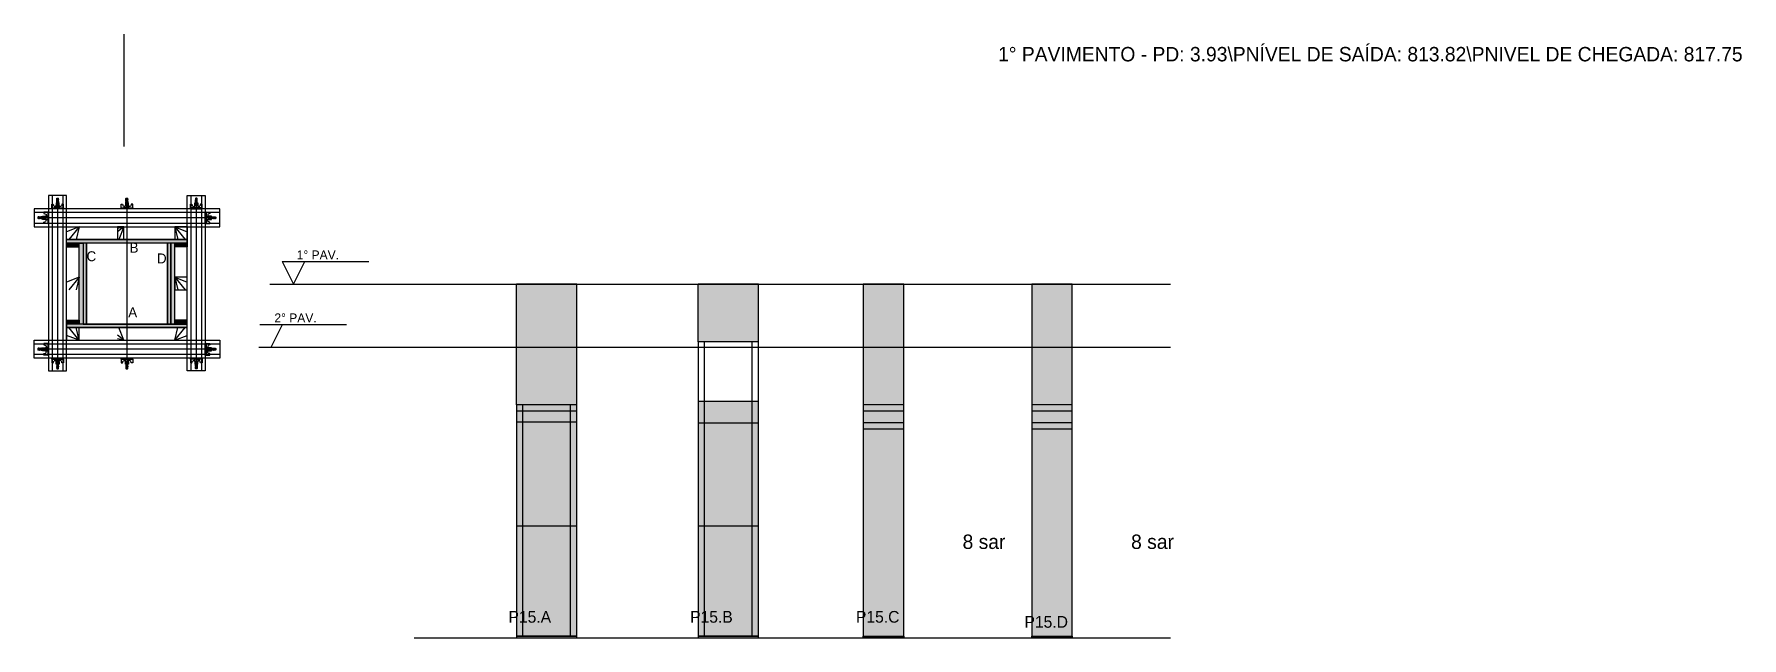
# Model space of a CAD drawing. Header units: metres. Extents: x 6321 to 8217, y 10957 to 11628.
import ezdxf

# ---------------------------------------------------------------- set-up
doc = ezdxf.new("R2010")
doc.units = ezdxf.units.M
for name, color, linetype in [('CHAPA', 7, 'Continuous'), ('COTA', 7, 'Continuous'), ('Hachura', 7, 'Continuous'), ('Madeira', 7, 'Continuous'), ('NIVEL 1° PAV.', 7, 'Continuous'), ('NIVEL 2° PAV.', 7, 'Continuous'), ('NOMENCLATURA', 7, 'Continuous'), ('Nível', 7, 'Continuous'), ('Painéis', 7, 'Continuous'), ('Perfil Metálico', 7, 'Continuous'), ('SARR_2.2x7', 7, 'Continuous'), ('SARRAFO', 7, 'Continuous'), ('Texto Seção', 7, 'Continuous'), ('TEXTO_GERAL', 7, 'Continuous')]:
    doc.layers.add(name, color=color, linetype=linetype)

msp = doc.modelspace()

# ---------------------------------------------------------------- hatches: boundary and pattern name
at = {"layer": 'COTA'}
h = msp.add_hatch(color=7, dxfattribs=at)
h.dxf.hatch_style = 1
h.paths.add_polyline_path([(6856.2, 11350.2), (6856.2, 11216.2), (6856.2, 11216.2), (6923.2, 11216.2), (6923.2, 11216.2), (6923.2, 11350.2), (6923.2, 11350.2), (6856.2, 11350.2)])
h = msp.add_hatch(color=7, dxfattribs=at)
h.dxf.hatch_style = 1
h.paths.add_polyline_path([(7125, 11286.2), (7125, 11350.2), (7125, 11350.2), (7058, 11350.2), (7058, 11350.2), (7058, 11286.2), (7058, 11286.2), (7125, 11286.2)])
h = msp.add_hatch(color=7, dxfattribs=at)
h.dxf.hatch_style = 1
h.paths.add_polyline_path([(7241.2, 11216.2), (7286.2, 11216.2), (7286.2, 11216.2), (7286.2, 11350.2), (7286.2, 11350.2), (7241.2, 11350.2), (7241.2, 11350.2), (7241.2, 11216.2)])
h = msp.add_hatch(color=7, dxfattribs=at)
h.dxf.hatch_style = 1
h.paths.add_polyline_path([(7428.3, 11216.2), (7473.3, 11216.2), (7473.3, 11216.2), (7473.3, 11350.2), (7473.3, 11350.2), (7428.3, 11350.2), (7428.3, 11350.2), (7428.3, 11216.2), (7428.3, 11216.2)])
at = {"layer": 'Hachura'}
h = msp.add_hatch(color=7, dxfattribs=at)
h.dxf.hatch_style = 1
h.paths.add_polyline_path([(6356.7, 11395.9), (6356.7, 11399.9), (6356.7, 11399.9), (6490.7, 11399.9), (6490.7, 11399.9), (6490.7, 11395.9), (6490.7, 11395.9), (6356.7, 11395.9)])
h = msp.add_hatch(color=7, dxfattribs=at)
h.dxf.hatch_style = 1
h.paths.add_polyline_path([(6356.7, 11395.9), (6356.7, 11399.9), (6356.7, 11399.9), (6490.7, 11399.9), (6490.7, 11399.9), (6490.7, 11395.9), (6490.7, 11395.9), (6356.7, 11395.9)])
h = msp.add_hatch(color=7, dxfattribs=at)
h.dxf.hatch_style = 1
h.paths.add_polyline_path([(6370.7, 11395.9), (6370.7, 11391.5), (6370.7, 11391.5), (6356.7, 11391.5), (6356.7, 11391.5), (6356.7, 11395.9), (6356.7, 11395.9), (6370.7, 11395.9)])
h = msp.add_hatch(color=7, dxfattribs=at)
h.dxf.hatch_style = 1
h.paths.add_polyline_path([(6370.7, 11305.9), (6375.1, 11305.9), (6375.1, 11305.9), (6375.1, 11395.9), (6375.1, 11395.9), (6370.7, 11395.9), (6370.7, 11395.9), (6370.7, 11305.9)])
h = msp.add_hatch(color=7, dxfattribs=at)
h.dxf.hatch_style = 1
h.paths.add_polyline_path([(6378.7, 11395.9), (6375.1, 11395.9), (6375.1, 11395.9), (6375.1, 11305.9), (6375.1, 11305.9), (6378.7, 11305.9), (6378.7, 11305.9), (6378.7, 11395.9)])
h = msp.add_hatch(color=7, dxfattribs=at)
h.dxf.hatch_style = 1
h.paths.add_polyline_path([(6378.7, 11395.9), (6375.1, 11395.9), (6375.1, 11395.9), (6375.1, 11305.9), (6375.1, 11305.9), (6378.7, 11305.9), (6378.7, 11305.9), (6378.7, 11395.9)])
h = msp.add_hatch(color=7, dxfattribs=at)
h.dxf.hatch_style = 1
h.paths.add_polyline_path([(6472.3, 11395.9), (6468.7, 11395.9), (6468.7, 11395.9), (6468.7, 11305.9), (6468.7, 11305.9), (6472.3, 11305.9), (6472.3, 11305.9), (6472.3, 11395.9)])
h = msp.add_hatch(color=7, dxfattribs=at)
h.dxf.hatch_style = 1
h.paths.add_polyline_path([(6472.3, 11395.9), (6468.7, 11395.9), (6468.7, 11395.9), (6468.7, 11305.9), (6468.7, 11305.9), (6472.3, 11305.9), (6472.3, 11305.9), (6472.3, 11395.9)])
h = msp.add_hatch(color=7, dxfattribs=at)
h.dxf.hatch_style = 1
h.paths.add_polyline_path([(6476.7, 11305.9), (6472.3, 11305.9), (6472.3, 11305.9), (6472.3, 11395.9), (6472.3, 11395.9), (6476.7, 11395.9), (6476.7, 11395.9), (6476.7, 11305.9)])
h = msp.add_hatch(color=7, dxfattribs=at)
h.dxf.hatch_style = 1
h.paths.add_polyline_path([(6476.7, 11395.9), (6476.7, 11391.5), (6476.7, 11391.5), (6490.7, 11391.5), (6490.7, 11391.5), (6490.7, 11395.9), (6490.7, 11395.9), (6476.7, 11395.9)])
h = msp.add_hatch(color=7, dxfattribs=at)
h.dxf.hatch_style = 1
h.paths.add_polyline_path([(6370.7, 11305.9), (6370.7, 11310.3), (6370.7, 11310.3), (6356.7, 11310.3), (6356.7, 11310.3), (6356.7, 11305.9), (6356.7, 11305.9), (6370.7, 11305.9)])
h = msp.add_hatch(color=7, dxfattribs=at)
h.dxf.hatch_style = 1
h.paths.add_polyline_path([(6356.7, 11305.9), (6356.7, 11301.9), (6356.7, 11301.9), (6490.7, 11301.9), (6490.7, 11301.9), (6490.7, 11305.9), (6490.7, 11305.9), (6356.7, 11305.9)])
h = msp.add_hatch(color=7, dxfattribs=at)
h.dxf.hatch_style = 1
h.paths.add_polyline_path([(6356.7, 11305.9), (6356.7, 11301.9), (6356.7, 11301.9), (6490.7, 11301.9), (6490.7, 11301.9), (6490.7, 11305.9), (6490.7, 11305.9), (6356.7, 11305.9)])
h = msp.add_hatch(color=7, dxfattribs=at)
h.dxf.hatch_style = 1
h.paths.add_polyline_path([(6476.7, 11305.9), (6476.7, 11310.3), (6476.7, 11310.3), (6490.7, 11310.3), (6490.7, 11310.3), (6490.7, 11305.9), (6490.7, 11305.9), (6476.7, 11305.9)])
h = msp.add_hatch(color=7, dxfattribs=at)
h.dxf.hatch_style = 1
h.paths.add_polyline_path([(6923.2, 11216.2), (6856.2, 11216.2), (6856.2, 11216.2), (6856.2, 11197.2), (6856.2, 11197.2), (6923.2, 11197.2), (6923.2, 11197.2), (6923.2, 11216.2)])
h = msp.add_hatch(color=7, dxfattribs=at)
h.dxf.hatch_style = 1
h.paths.add_polyline_path([(7125, 10957.2), (7125, 11219.2), (7125, 11219.2), (7058, 11219.2), (7058, 11219.2), (7058, 10957.2), (7058, 10957.2), (7125, 10957.2)])
h = msp.add_hatch(color=7, dxfattribs=at)
h.dxf.hatch_style = 1
h.paths.add_polyline_path([(7286.2, 10957.2), (7286.2, 11215.2), (7286.2, 11215.2), (7241.2, 11215.2), (7241.2, 11215.2), (7241.2, 10957.2), (7241.2, 10957.2), (7286.2, 10957.2)])
h = msp.add_hatch(color=7, dxfattribs=at)
h.dxf.hatch_style = 1
h.paths.add_polyline_path([(7473.3, 10957.2), (7473.3, 11215.2), (7473.3, 11215.2), (7428.3, 11215.2), (7428.3, 11215.2), (7428.3, 10957.2), (7428.3, 10957.2), (7473.3, 10957.2)])
h = msp.add_hatch(color=7, dxfattribs=at)
h.dxf.hatch_style = 1
h.paths.add_polyline_path([(6923.2, 10957.2), (6923.2, 11197.2), (6923.2, 11197.2), (6856.2, 11197.2), (6856.2, 11197.2), (6856.2, 10957.2), (6856.2, 10957.2), (6923.2, 10957.2)])

# ---------------------------------------------------------------- linework, layer by layer
at = {"layer": 'CHAPA', "color": 7, "lineweight": 25}
for points in [[(6356.7, 11395.9), (6356.7, 11399.9), (6490.7, 11399.9), (6490.7, 11395.9)], [(6356.7, 11395.9), (6356.7, 11399.9), (6490.7, 11399.9), (6490.7, 11395.9)], [(6378.7, 11395.9), (6375.1, 11395.9), (6375.1, 11305.9), (6378.7, 11305.9)], [(6378.7, 11395.9), (6375.1, 11395.9), (6375.1, 11305.9), (6378.7, 11305.9)], [(6472.3, 11395.9), (6468.7, 11395.9), (6468.7, 11305.9), (6472.3, 11305.9)], [(6472.3, 11395.9), (6468.7, 11395.9), (6468.7, 11305.9), (6472.3, 11305.9)], [(6356.7, 11305.9), (6356.7, 11301.9), (6490.7, 11301.9), (6490.7, 11305.9)], [(6356.7, 11305.9), (6356.7, 11301.9), (6490.7, 11301.9), (6490.7, 11305.9)]]:
    msp.add_lwpolyline(points, close=True, dxfattribs=at)
at = {"layer": 'COTA', "color": 7, "lineweight": 25}
for p, q in [((6923.2, 11350.2), (6856.2, 11350.2)), ((6856.2, 11216.2), (6856.2, 11350.2)), ((6923.2, 11216.2), (6923.2, 11350.2)), ((7125, 11350.2), (7058, 11350.2)), ((7058, 11286.2), (7058, 11350.2)), ((7125, 11286.2), (7125, 11350.2))]:
    msp.add_line(p, q, dxfattribs=at)
for points in [[(7286.2, 11216.2), (7286.2, 11350.2), (7241.2, 11350.2), (7241.2, 11216.2)], [(7473.3, 11216.2), (7473.3, 11350.2), (7428.3, 11350.2), (7428.3, 11216.2)]]:
    msp.add_lwpolyline(points, dxfattribs=at)
at = {"layer": 'Defpoints', "color": 7, "lineweight": 25}
msp.add_line((6420.7, 11503), (6420.7, 11628), dxfattribs=at)
at = {"layer": 'Hachura', "color": 7, "lineweight": 25}
for p, q in [((6340.3, 11439.1), (6341.9, 11439.1)), ((6340.3, 11433.9), (6340.3, 11439)), ((6340.3, 11434.8), (6353.2, 11434.8)), ((6340.3, 11434.8), (6345.4, 11434.8)), ((6353.2, 11433.9), (6340.3, 11433.9)), ((6340.4, 11434.8), (6340.4, 11433.9)), ((6340.6, 11434.8), (6340.6, 11433.9)), ((6340.9, 11434.8), (6340.9, 11433.9)), ((6341.4, 11434.8), (6341.4, 11433.9)), ((6341.9, 11439.1), (6342.5, 11436.8)), ((6342.3, 11434.8), (6342.3, 11433.9)), ((6342.8, 11436.6), (6344.8, 11436.6)), ((6343.7, 11434.8), (6343.7, 11433.9)), ((6352.2, 11433.9), (6344.4, 11433.9)), ((6344.8, 11437.4), (6348.6, 11437.4)), ((6344.8, 11434.8), (6344.8, 11437.4)), ((6346.7, 11434.8), (6344.8, 11434.8)), ((6348.4, 11440.6), (6345, 11440.6)), ((6345, 11440.6), (6345, 11437.4)), ((6348.4, 11440.5), (6345, 11440.5)), ((6345.4, 11434.8), (6346.1, 11434.8)), ((6345.6, 11445), (6347.8, 11443.9)), ((6347.7, 11443.6), (6345.6, 11444.7)), ((6345.6, 11443.8), (6347.8, 11442.7)), ((6347.7, 11442.5), (6345.6, 11443.6)), ((6345.6, 11442.6), (6347.8, 11441.6)), ((6347.7, 11441.3), (6345.6, 11442.4)), ((6346.8, 11440.6), (6345.6, 11441.2)), ((6345.7, 11445.4), (6346, 11445.7)), ((6345.7, 11445.1), (6345.7, 11445.4)), ((6345.7, 11445.4), (6345.7, 11445.4)), ((6347.6, 11445.4), (6345.7, 11445.4)), ((6345.7, 11445.1), (6347.6, 11444.1)), ((6345.7, 11445.1), (6347.6, 11444.1)), ((6345.7, 11443.9), (6345.7, 11444.5)), ((6347.6, 11443.6), (6345.7, 11444.5)), ((6345.7, 11443.9), (6347.6, 11442.9)), ((6345.7, 11442.7), (6345.7, 11443.4)), ((6347.6, 11442.4), (6345.7, 11443.4)), ((6345.7, 11443.2), (6345.7, 11443.4)), ((6345.7, 11442.7), (6347.6, 11441.8)), ((6345.7, 11441.6), (6345.7, 11442.2)), ((6347.6, 11441.2), (6345.7, 11442.2)), ((6345.7, 11441.6), (6347.6, 11440.6)), ((6346.6, 11440.6), (6345.7, 11441.1)), ((6345.7, 11440.6), (6345.7, 11441.1)), ((6345.7, 11434.5), (6345.7, 11434.7)), ((6345.7, 11434), (6345.7, 11434.5)), ((6346, 11445.7), (6347.3, 11445.7)), ((6346.1, 11440.6), (6346.1, 11437.4)), ((6347.6, 11444.7), (6346.3, 11445.4)), ((6346.4, 11434.8), (6346.4, 11436.8)), ((6347.7, 11444.8), (6346.6, 11445.4)), ((6346.7, 11444.7), (6346.7, 11260.9)), ((6346.7, 11434.8), (6346.7, 11433.9)), ((6346.9, 11436.8), (6346.9, 11434.8)), ((6347.1, 11445.4), (6347.8, 11445)), ((6347.6, 11445.4), (6347.3, 11445.7)), ((6347.4, 11445.4), (6347.6, 11445.2)), ((6347.6, 11445.2), (6347.6, 11445.4)), ((6347.6, 11444.7), (6347.6, 11444.1)), ((6347.6, 11442.9), (6347.6, 11443.6)), ((6347.6, 11442.2), (6347.6, 11442.4)), ((6347.6, 11442.2), (6347.6, 11441.8)), ((6347.6, 11441.2), (6347.6, 11440.6)), ((6347.6, 11440.6), (6347.6, 11437.4)), ((6347.7, 11434.7), (6347.7, 11434.2)), ((6348.4, 11437.4), (6348.4, 11440.6)), ((6348.6, 11437.4), (6348.4, 11437.4)), ((6348.6, 11437.4), (6348.4, 11437.4)), ((6348.6, 11437.4), (6348.6, 11434.8)), ((6350.6, 11436.6), (6348.6, 11436.6)), ((6349.7, 11434.8), (6349.7, 11433.9)), ((6351.5, 11439.1), (6350.9, 11436.8)), ((6351.2, 11434.8), (6351.2, 11433.9)), ((6353.2, 11439.1), (6351.5, 11439.1)), ((6352, 11434.8), (6352, 11433.9)), ((6352.5, 11434.8), (6352.5, 11433.9)), ((6352.8, 11434.8), (6352.8, 11433.9)), ((6353, 11434.8), (6353, 11433.9)), ((6353.2, 11434.8), (6353.2, 11439.1)), ((6353.2, 11434.8), (6353.2, 11433.9)), ((6417.2, 11439.1), (6418.9, 11439.1)), ((6417.2, 11433.9), (6417.2, 11439)), ((6417.2, 11434.8), (6430.1, 11434.8)), ((6417.2, 11434.8), (6422.4, 11434.8)), ((6430.1, 11433.9), (6417.2, 11433.9)), ((6417.4, 11434.8), (6417.4, 11433.9)), ((6417.6, 11434.8), (6417.6, 11433.9)), ((6417.9, 11434.8), (6417.9, 11433.9)), ((6418.4, 11434.8), (6418.4, 11433.9)), ((6418.9, 11439.1), (6419.5, 11436.8)), ((6419.2, 11434.8), (6419.2, 11433.9)), ((6419.8, 11436.6), (6421.7, 11436.6)), ((6420.6, 11434.8), (6420.6, 11433.9)), ((6429.2, 11433.9), (6421.4, 11433.9)), ((6421.7, 11437.4), (6425.6, 11437.4)), ((6421.7, 11434.8), (6421.7, 11437.4)), ((6423.7, 11434.8), (6421.7, 11434.8)), ((6425.3, 11440.6), (6422, 11440.6)), ((6422, 11440.6), (6422, 11437.4)), ((6425.3, 11440.5), (6422, 11440.5)), ((6422.4, 11434.8), (6423, 11434.8)), ((6424.7, 11443.7), (6422.5, 11444.7)), ((6424.7, 11442.5), (6422.5, 11443.6)), ((6424.7, 11441.3), (6422.5, 11442.4)), ((6423.8, 11440.6), (6422.5, 11441.2)), ((6422.6, 11445.4), (6423, 11445.7)), ((6422.6, 11445.1), (6422.6, 11445.4)), ((6422.6, 11445.4), (6422.6, 11445.4)), ((6424.6, 11445.4), (6422.6, 11445.4)), ((6422.6, 11445.1), (6424.6, 11444.1)), ((6422.6, 11445.1), (6424.6, 11444.1)), ((6422.6, 11445), (6424.7, 11443.9)), ((6422.6, 11443.9), (6422.6, 11444.5)), ((6424.6, 11443.6), (6422.6, 11444.5)), ((6422.6, 11443.9), (6424.6, 11442.9)), ((6422.6, 11443.8), (6424.7, 11442.7)), ((6422.6, 11442.7), (6422.6, 11443.4)), ((6424.6, 11442.4), (6422.6, 11443.4)), ((6422.6, 11443.2), (6422.6, 11443.4)), ((6422.6, 11442.7), (6424.6, 11441.8)), ((6422.6, 11442.6), (6424.7, 11441.6)), ((6422.6, 11441.6), (6422.6, 11442.2)), ((6424.6, 11441.2), (6422.6, 11442.2)), ((6422.6, 11441.6), (6424.6, 11440.6)), ((6423.5, 11440.6), (6422.6, 11441.1)), ((6422.6, 11440.6), (6422.6, 11441.1)), ((6422.7, 11434.5), (6422.7, 11434.7)), ((6422.7, 11434), (6422.7, 11434.5)), ((6423, 11445.7), (6424.2, 11445.7)), ((6423, 11440.6), (6423, 11437.4)), ((6424.6, 11444.7), (6423.3, 11445.4)), ((6423.4, 11434.8), (6423.4, 11436.8)), ((6424.7, 11444.8), (6423.5, 11445.4)), ((6423.7, 11444.7), (6423.7, 11260.9)), ((6423.7, 11434.8), (6423.7, 11433.9)), ((6423.9, 11436.8), (6423.9, 11434.8)), ((6424.1, 11445.4), (6424.7, 11445)), ((6424.6, 11445.4), (6424.2, 11445.7)), ((6424.3, 11445.4), (6424.6, 11445.2)), ((6424.6, 11445.2), (6424.6, 11445.4)), ((6424.6, 11444.7), (6424.6, 11444.1)), ((6424.6, 11442.9), (6424.6, 11443.6)), ((6424.6, 11442.2), (6424.6, 11442.4)), ((6424.6, 11442.2), (6424.6, 11441.8)), ((6424.6, 11441.2), (6424.6, 11440.6)), ((6424.6, 11440.6), (6424.6, 11437.4)), ((6424.6, 11434.7), (6424.6, 11434.2)), ((6425.3, 11437.4), (6425.3, 11440.6)), ((6425.6, 11437.4), (6425.3, 11437.4)), ((6425.6, 11437.4), (6425.3, 11437.4)), ((6425.6, 11437.4), (6425.6, 11434.8)), ((6427.5, 11436.6), (6425.6, 11436.6)), ((6426.7, 11434.8), (6426.7, 11433.9)), ((6428.4, 11439.1), (6427.9, 11436.8)), ((6428.1, 11434.8), (6428.1, 11433.9)), ((6430.1, 11439.1), (6428.4, 11439.1)), ((6429, 11434.8), (6429, 11433.9)), ((6429.4, 11434.8), (6429.4, 11433.9)), ((6429.8, 11434.8), (6429.8, 11433.9)), ((6430, 11434.8), (6430, 11433.9)), ((6430.1, 11434.8), (6430.1, 11439.1)), ((6430.1, 11434.8), (6430.1, 11433.9)), ((6494.2, 11434.8), (6494.2, 11439.1)), ((6494.2, 11439.1), (6495.9, 11439.1)), ((6507.1, 11434.8), (6494.2, 11434.8)), ((6494.2, 11434.8), (6494.2, 11433.9)), ((6494.2, 11433.9), (6507.1, 11433.9)), ((6494.3, 11434.8), (6494.3, 11433.9)), ((6494.5, 11434.8), (6494.5, 11433.9)), ((6494.9, 11434.8), (6494.9, 11433.9)), ((6495.1, 11433.9), (6503, 11433.9)), ((6495.3, 11434.8), (6495.3, 11433.9)), ((6495.9, 11439.1), (6496.4, 11436.8)), ((6496.2, 11434.8), (6496.2, 11433.9)), ((6496.8, 11436.6), (6498.7, 11436.6)), ((6497.6, 11434.8), (6497.6, 11433.9)), ((6502.6, 11437.4), (6498.7, 11437.4)), ((6498.7, 11437.4), (6498.7, 11434.8)), ((6498.7, 11437.4), (6499, 11437.4)), ((6498.7, 11437.4), (6499, 11437.4)), ((6499, 11440.6), (6502.3, 11440.6)), ((6499, 11437.4), (6499, 11440.6)), ((6499, 11440.5), (6502.3, 11440.5)), ((6500.3, 11445.4), (6499.6, 11445)), ((6499.6, 11444.8), (6500.8, 11445.4)), ((6501.7, 11445), (6499.6, 11443.9)), ((6499.6, 11443.6), (6501.8, 11444.7)), ((6501.7, 11443.8), (6499.6, 11442.7)), ((6499.6, 11442.5), (6501.8, 11443.6)), ((6501.7, 11442.6), (6499.6, 11441.6)), ((6499.6, 11441.3), (6501.8, 11442.4)), ((6499.7, 11445.4), (6500.1, 11445.7)), ((6500, 11445.4), (6499.7, 11445.2)), ((6499.7, 11445.2), (6499.7, 11445.4)), ((6499.7, 11444.7), (6501, 11445.4)), ((6499.7, 11445.4), (6501.7, 11445.4)), ((6501.7, 11445.1), (6499.7, 11444.1)), ((6501.7, 11445.1), (6499.7, 11444.1)), ((6499.7, 11444.7), (6499.7, 11444.1)), ((6499.7, 11443.6), (6501.7, 11444.5)), ((6501.7, 11443.9), (6499.7, 11442.9)), ((6499.7, 11442.9), (6499.7, 11443.6)), ((6499.7, 11442.4), (6501.7, 11443.4)), ((6501.7, 11442.7), (6499.7, 11441.8)), ((6499.7, 11442.2), (6499.7, 11442.4)), ((6499.7, 11442.2), (6499.7, 11441.8)), ((6499.7, 11441.2), (6501.7, 11442.2)), ((6501.7, 11441.6), (6499.7, 11440.6)), ((6499.7, 11441.2), (6499.7, 11440.6)), ((6499.7, 11440.6), (6499.7, 11437.4)), ((6499.7, 11434.7), (6499.7, 11434.2)), ((6501.3, 11445.7), (6500.1, 11445.7)), ((6500.4, 11436.8), (6500.4, 11434.8)), ((6500.5, 11440.6), (6501.8, 11441.2)), ((6500.6, 11444.7), (6500.6, 11260.9)), ((6500.6, 11434.8), (6502.6, 11434.8)), ((6500.6, 11434.8), (6500.6, 11433.9)), ((6500.8, 11440.6), (6501.7, 11441.1)), ((6501, 11434.8), (6501, 11436.8)), ((6501.7, 11445.4), (6501.3, 11445.7)), ((6501.3, 11440.6), (6501.3, 11437.4)), ((6501.9, 11434.8), (6501.3, 11434.8)), ((6501.6, 11434.5), (6501.6, 11434.7)), ((6501.6, 11434), (6501.6, 11434.5)), ((6501.7, 11445.1), (6501.7, 11445.4)), ((6501.7, 11445.4), (6501.7, 11445.4)), ((6501.7, 11443.9), (6501.7, 11444.5)), ((6501.7, 11442.7), (6501.7, 11443.4)), ((6501.7, 11443.2), (6501.7, 11443.4)), ((6501.7, 11441.6), (6501.7, 11442.2)), ((6501.7, 11440.6), (6501.7, 11441.1)), ((6507.1, 11434.8), (6501.9, 11434.8)), ((6502.3, 11440.6), (6502.3, 11437.4)), ((6502.6, 11434.8), (6502.6, 11437.4)), ((6504.5, 11436.6), (6502.6, 11436.6)), ((6503.7, 11434.8), (6503.7, 11433.9)), ((6505.4, 11439.1), (6504.8, 11436.8)), ((6505.1, 11434.8), (6505.1, 11433.9)), ((6507.1, 11439.1), (6505.4, 11439.1)), ((6505.9, 11434.8), (6505.9, 11433.9)), ((6506.4, 11434.8), (6506.4, 11433.9)), ((6506.7, 11434.8), (6506.7, 11433.9)), ((6506.9, 11434.8), (6506.9, 11433.9)), ((6507.1, 11433.9), (6507.1, 11439)), ((6325.2, 11424.9), (6324.8, 11424.6)), ((6324.8, 11424.6), (6324.8, 11423.3)), ((6325.2, 11423), (6324.8, 11423.3)), ((6325.5, 11424.9), (6325.2, 11424.9)), ((6325.2, 11424.9), (6325.2, 11424.9)), ((6325.2, 11423), (6325.2, 11424.9)), ((6325.8, 11423), (6325.2, 11424.3)), ((6325.7, 11422.9), (6325.2, 11424)), ((6325.2, 11423.5), (6325.5, 11422.8)), ((6325.2, 11423.2), (6325.3, 11423)), ((6325.3, 11423), (6325.2, 11423)), ((6325.5, 11424.9), (6326.5, 11423)), ((6325.5, 11424.9), (6326.5, 11423)), ((6325.6, 11425), (6326.7, 11422.8)), ((6326.9, 11422.9), (6325.8, 11425)), ((6325.8, 11423), (6326.5, 11423)), ((6326.7, 11424.9), (6326, 11424.9)), ((6327, 11423), (6326, 11424.9)), ((6326.7, 11425), (6327.8, 11422.8)), ((6326.7, 11424.9), (6327.6, 11423)), ((6328.1, 11422.9), (6327, 11425)), ((6327.6, 11423), (6327, 11423)), ((6327.8, 11424.9), (6327.2, 11424.9)), ((6328.1, 11423), (6327.2, 11424.9)), ((6327.4, 11424.9), (6327.2, 11424.9)), ((6327.8, 11424.9), (6328.8, 11423)), ((6327.9, 11425), (6329, 11422.8)), ((6329.2, 11422.9), (6328.1, 11425)), ((6328.3, 11423), (6328.1, 11423)), ((6329, 11424.9), (6328.3, 11424.9)), ((6329.3, 11423), (6328.3, 11424.9)), ((6328.3, 11423), (6328.8, 11423)), ((6329, 11424.9), (6329.9, 11423)), ((6329.9, 11423.8), (6329.3, 11425)), ((6329.3, 11423), (6329.9, 11423)), ((6329.9, 11424), (6329.5, 11424.9)), ((6329.9, 11424.9), (6329.5, 11424.9)), ((6513.4, 11423.9), (6329.6, 11423.9)), ((6329.9, 11422.2), (6329.9, 11425.6)), ((6329.9, 11425.6), (6333.2, 11425.6)), ((6329.9, 11424.5), (6333.2, 11424.5)), ((6329.9, 11423), (6333.2, 11423)), ((6333.2, 11422.2), (6329.9, 11422.2)), ((6330, 11422.2), (6330, 11425.6)), ((6336.6, 11430.3), (6331.5, 11430.3)), ((6331.5, 11430.3), (6331.5, 11428.7)), ((6331.5, 11428.7), (6333.7, 11428.1)), ((6331.5, 11419.1), (6333.7, 11419.7)), ((6331.5, 11417.4), (6331.5, 11419.1)), ((6335.7, 11417.4), (6331.5, 11417.4)), ((6333.2, 11425.8), (6333.2, 11422)), ((6335.7, 11425.8), (6333.2, 11425.8)), ((6333.2, 11422), (6333.2, 11422.2)), ((6333.2, 11422), (6333.2, 11422.2)), ((6333.2, 11422), (6335.7, 11422)), ((6335.7, 11424.2), (6333.7, 11424.2)), ((6333.7, 11423.7), (6335.7, 11423.7)), ((6333.9, 11427.8), (6333.9, 11425.8)), ((6333.9, 11420), (6333.9, 11422)), ((6335.7, 11430.3), (6335.7, 11417.4)), ((6335.7, 11430.3), (6335.7, 11425.2)), ((6335.7, 11430.2), (6336.7, 11430.2)), ((6335.7, 11430), (6336.7, 11430)), ((6335.7, 11429.7), (6336.7, 11429.7)), ((6335.7, 11429.2), (6336.7, 11429.2)), ((6335.7, 11428.3), (6336.7, 11428.3)), ((6335.7, 11426.9), (6336.7, 11426.9)), ((6335.7, 11423.9), (6335.7, 11425.8)), ((6335.7, 11425.2), (6335.7, 11424.5)), ((6335.7, 11423.9), (6336.6, 11423.9)), ((6335.7, 11420.9), (6336.6, 11420.9)), ((6335.7, 11419.4), (6336.7, 11419.4)), ((6335.7, 11418.6), (6336.7, 11418.6)), ((6335.7, 11418.1), (6336.7, 11418.1)), ((6335.7, 11417.8), (6336.7, 11417.8)), ((6335.7, 11417.6), (6336.7, 11417.6)), ((6335.7, 11417.4), (6336.6, 11417.4)), ((6336.1, 11424.9), (6335.9, 11424.9)), ((6335.9, 11422.9), (6336.3, 11422.9)), ((6336.5, 11424.9), (6336.1, 11424.9)), ((6336.6, 11417.4), (6336.6, 11430.3)), ((6336.6, 11418.4), (6336.6, 11426.2)), ((6510.7, 11417.4), (6510.7, 11430.3)), ((6510.7, 11430.3), (6515.8, 11430.3)), ((6511.6, 11430.2), (6510.7, 11430.2)), ((6511.6, 11430), (6510.7, 11430)), ((6511.6, 11429.6), (6510.7, 11429.6)), ((6511.6, 11429.2), (6510.7, 11429.2)), ((6511.6, 11428.3), (6510.7, 11428.3)), ((6511.6, 11426.9), (6510.7, 11426.9)), ((6510.7, 11418.4), (6510.7, 11426.2)), ((6511.6, 11423.9), (6510.7, 11423.9)), ((6511.6, 11420.9), (6510.7, 11420.9)), ((6511.6, 11419.4), (6510.7, 11419.4)), ((6511.6, 11418.6), (6510.7, 11418.6)), ((6511.6, 11418.1), (6510.7, 11418.1)), ((6511.6, 11417.8), (6510.7, 11417.8)), ((6511.6, 11417.6), (6510.7, 11417.6)), ((6511.6, 11417.4), (6510.7, 11417.4)), ((6510.8, 11424.8), (6511.3, 11424.8)), ((6511.5, 11422.9), (6511, 11422.9)), ((6511.3, 11424.8), (6511.5, 11424.8)), ((6511.6, 11430.3), (6511.6, 11417.4)), ((6511.6, 11430.3), (6511.6, 11425.2)), ((6511.6, 11423.9), (6511.6, 11425.8)), ((6511.6, 11425.8), (6514.2, 11425.8)), ((6511.6, 11425.2), (6511.6, 11424.5)), ((6511.6, 11424.2), (6513.6, 11424.2)), ((6513.6, 11423.7), (6511.6, 11423.7)), ((6514.2, 11422), (6511.6, 11422)), ((6511.6, 11417.4), (6515.9, 11417.4)), ((6513.4, 11427.8), (6513.4, 11425.8)), ((6513.4, 11420), (6513.4, 11422)), ((6515.9, 11428.7), (6513.6, 11428.1)), ((6515.9, 11419.1), (6513.6, 11419.7)), ((6514.2, 11425.8), (6514.2, 11422)), ((6517.4, 11425.6), (6514.2, 11425.6)), ((6517.4, 11424.5), (6514.2, 11424.5)), ((6517.4, 11423), (6514.2, 11423)), ((6514.2, 11422.2), (6517.4, 11422.2)), ((6514.2, 11422), (6514.2, 11422.2)), ((6514.2, 11422), (6514.2, 11422.2)), ((6515.9, 11430.3), (6515.9, 11428.7)), ((6515.9, 11417.4), (6515.9, 11419.1)), ((6517.3, 11422.2), (6517.3, 11425.6)), ((6517.4, 11422.2), (6517.4, 11425.6)), ((6517.4, 11423.8), (6518, 11425)), ((6518.4, 11424.9), (6517.4, 11423)), ((6517.4, 11424), (6517.9, 11424.9)), ((6517.4, 11424.9), (6517.9, 11424.9)), ((6518, 11423), (6517.4, 11423)), ((6518, 11423), (6519, 11424.9)), ((6518.1, 11422.9), (6519.2, 11425)), ((6519.4, 11425), (6518.4, 11422.8)), ((6518.4, 11424.9), (6519, 11424.9)), ((6519.5, 11424.9), (6518.6, 11423)), ((6519, 11423), (6518.6, 11423)), ((6519, 11423), (6519.2, 11423)), ((6519.2, 11423), (6520.2, 11424.9)), ((6519.3, 11422.9), (6520.4, 11425)), ((6520.6, 11425), (6519.5, 11422.8)), ((6519.5, 11424.9), (6520.2, 11424.9)), ((6520.7, 11424.9), (6519.7, 11423)), ((6519.7, 11423), (6520.4, 11423)), ((6520, 11424.9), (6520.2, 11424.9)), ((6520.4, 11423), (6521.3, 11424.9)), ((6520.5, 11422.9), (6521.5, 11425)), ((6521.8, 11425), (6520.7, 11422.8)), ((6520.7, 11424.9), (6521.3, 11424.9)), ((6521.9, 11424.9), (6520.9, 11423)), ((6521.9, 11424.9), (6520.9, 11423)), ((6521.5, 11423), (6520.9, 11423)), ((6521.5, 11423), (6522.2, 11424.3)), ((6521.6, 11422.9), (6522.2, 11424)), ((6522.2, 11423.5), (6521.8, 11422.8)), ((6521.9, 11424.9), (6522.2, 11424.9)), ((6522.2, 11423.2), (6522, 11423)), ((6522, 11423), (6522.2, 11423)), ((6522.2, 11424.9), (6522.2, 11424.9)), ((6522.2, 11424.9), (6522.5, 11424.6)), ((6522.2, 11423), (6522.2, 11424.9)), ((6522.2, 11423), (6522.5, 11423.3)), ((6522.5, 11424.6), (6522.5, 11423.3)), ((6336.6, 11284.3), (6331.5, 11284.3)), ((6331.5, 11284.3), (6331.5, 11282.7)), ((6331.5, 11282.7), (6333.7, 11282.1)), ((6333.9, 11281.8), (6333.9, 11279.8)), ((6335.7, 11284.3), (6335.7, 11271.4)), ((6335.7, 11284.3), (6335.7, 11279.2)), ((6335.7, 11284.2), (6336.7, 11284.2)), ((6335.7, 11284), (6336.7, 11284)), ((6335.7, 11283.7), (6336.7, 11283.7)), ((6335.7, 11283.2), (6336.7, 11283.2)), ((6335.7, 11282.3), (6336.7, 11282.3)), ((6336.6, 11271.4), (6336.6, 11284.3)), ((6510.7, 11271.4), (6510.7, 11284.3)), ((6510.7, 11284.3), (6515.8, 11284.3)), ((6511.6, 11284.2), (6510.7, 11284.2)), ((6511.6, 11284), (6510.7, 11284)), ((6511.6, 11283.6), (6510.7, 11283.6)), ((6511.6, 11283.2), (6510.7, 11283.2)), ((6511.6, 11282.3), (6510.7, 11282.3)), ((6511.6, 11284.3), (6511.6, 11271.4)), ((6511.6, 11284.3), (6511.6, 11279.2)), ((6513.4, 11281.8), (6513.4, 11279.8)), ((6515.9, 11282.7), (6513.6, 11282.1)), ((6515.9, 11284.3), (6515.9, 11282.7)), ((6325.2, 11278.9), (6324.8, 11278.6)), ((6324.8, 11278.6), (6324.8, 11277.3)), ((6325.2, 11277), (6324.8, 11277.3)), ((6325.5, 11278.9), (6325.2, 11278.9)), ((6325.2, 11278.9), (6325.2, 11278.9)), ((6325.2, 11277), (6325.2, 11278.9)), ((6325.8, 11277), (6325.2, 11278.3)), ((6325.7, 11276.9), (6325.2, 11278)), ((6325.2, 11277.5), (6325.5, 11276.8)), ((6325.2, 11277.2), (6325.3, 11277)), ((6325.3, 11277), (6325.2, 11277)), ((6325.5, 11278.9), (6326.5, 11277)), ((6325.5, 11278.9), (6326.5, 11277)), ((6325.6, 11279), (6326.7, 11276.8)), ((6326.9, 11276.9), (6325.8, 11279)), ((6325.8, 11277), (6326.5, 11277)), ((6326.7, 11278.9), (6326, 11278.9)), ((6327, 11277), (6326, 11278.9)), ((6326.7, 11279), (6327.8, 11276.8)), ((6326.7, 11278.9), (6327.6, 11277)), ((6328.1, 11276.9), (6327, 11279)), ((6327.6, 11277), (6327, 11277)), ((6327.8, 11278.9), (6327.2, 11278.9)), ((6328.1, 11277), (6327.2, 11278.9)), ((6327.4, 11278.9), (6327.2, 11278.9)), ((6327.8, 11278.9), (6328.8, 11277)), ((6327.9, 11279), (6329, 11276.8)), ((6329.2, 11276.9), (6328.1, 11279)), ((6328.3, 11277), (6328.1, 11277)), ((6329, 11278.9), (6328.3, 11278.9)), ((6329.3, 11277), (6328.3, 11278.9)), ((6328.3, 11277), (6328.8, 11277)), ((6329, 11278.9), (6329.9, 11277)), ((6329.9, 11277.8), (6329.3, 11279)), ((6329.3, 11277), (6329.9, 11277)), ((6329.9, 11278), (6329.5, 11278.9)), ((6329.9, 11278.9), (6329.5, 11278.9)), ((6513.4, 11277.9), (6329.6, 11277.9)), ((6329.9, 11276.2), (6329.9, 11279.6)), ((6329.9, 11279.6), (6333.2, 11279.6)), ((6329.9, 11278.5), (6333.2, 11278.5)), ((6329.9, 11277), (6333.2, 11277)), ((6333.2, 11276.2), (6329.9, 11276.2)), ((6330, 11276.2), (6330, 11279.6)), ((6331.5, 11273.1), (6333.7, 11273.7)), ((6331.5, 11271.4), (6331.5, 11273.1)), ((6335.7, 11271.4), (6331.5, 11271.4)), ((6333.2, 11279.8), (6333.2, 11276)), ((6335.7, 11279.8), (6333.2, 11279.8)), ((6333.2, 11276), (6333.2, 11276.2)), ((6333.2, 11276), (6333.2, 11276.2)), ((6333.2, 11276), (6335.7, 11276)), ((6335.7, 11278.2), (6333.7, 11278.2)), ((6333.7, 11277.7), (6335.7, 11277.7)), ((6333.9, 11274), (6333.9, 11276)), ((6335.7, 11280.9), (6336.7, 11280.9)), ((6335.7, 11277.9), (6335.7, 11279.8)), ((6335.7, 11279.2), (6335.7, 11278.5)), ((6335.7, 11277.9), (6336.6, 11277.9)), ((6335.7, 11274.9), (6336.6, 11274.9)), ((6335.7, 11273.4), (6336.7, 11273.4)), ((6335.7, 11272.6), (6336.7, 11272.6)), ((6335.7, 11272.1), (6336.7, 11272.1)), ((6335.7, 11271.8), (6336.7, 11271.8)), ((6335.7, 11271.6), (6336.7, 11271.6)), ((6335.7, 11271.4), (6336.6, 11271.4)), ((6336.1, 11278.9), (6335.9, 11278.9)), ((6335.9, 11276.9), (6336.3, 11276.9)), ((6336.5, 11278.9), (6336.1, 11278.9)), ((6336.6, 11272.4), (6336.6, 11280.2)), ((6353.2, 11267.9), (6340.3, 11267.9)), ((6340.3, 11267.9), (6340.3, 11262.8)), ((6340.3, 11267), (6353.2, 11267)), ((6340.3, 11267), (6345.4, 11267)), ((6340.3, 11262.7), (6341.9, 11262.7)), ((6340.4, 11267), (6340.4, 11267.9)), ((6340.6, 11267), (6340.6, 11267.9)), ((6340.9, 11267), (6340.9, 11267.9)), ((6341.4, 11267), (6341.4, 11267.9)), ((6341.9, 11262.7), (6342.5, 11264.9)), ((6342.3, 11267), (6342.3, 11267.9)), ((6342.8, 11265.2), (6344.8, 11265.2)), ((6343.7, 11267), (6343.7, 11267.9)), ((6352.2, 11267.9), (6344.4, 11267.9)), ((6346.7, 11267), (6344.8, 11267)), ((6344.8, 11267), (6344.8, 11264.4)), ((6344.8, 11264.4), (6348.6, 11264.4)), ((6345, 11261.2), (6345, 11264.4)), ((6345.4, 11267), (6346.1, 11267)), ((6345.7, 11267.7), (6345.7, 11267.3)), ((6345.7, 11267.3), (6345.7, 11267.1)), ((6346.1, 11261.2), (6346.1, 11264.4)), ((6346.4, 11267), (6346.4, 11265)), ((6346.7, 11267), (6346.7, 11267.9)), ((6346.9, 11265), (6346.9, 11267)), ((6347.6, 11261.2), (6347.6, 11264.4)), ((6347.7, 11267.1), (6347.7, 11267.6)), ((6348.4, 11264.4), (6348.4, 11261.2)), ((6348.6, 11264.4), (6348.4, 11264.4)), ((6348.6, 11264.4), (6348.4, 11264.4)), ((6348.6, 11264.4), (6348.6, 11267)), ((6350.6, 11265.2), (6348.6, 11265.2)), ((6349.7, 11267), (6349.7, 11267.9)), ((6351.5, 11262.7), (6350.9, 11264.9)), ((6351.2, 11267), (6351.2, 11267.9)), ((6353.2, 11262.7), (6351.5, 11262.7)), ((6352, 11267), (6352, 11267.9)), ((6352.5, 11267), (6352.5, 11267.9)), ((6352.8, 11267), (6352.8, 11267.9)), ((6353, 11267), (6353, 11267.9)), ((6353.2, 11267), (6353.2, 11267.9)), ((6353.2, 11267), (6353.2, 11262.7)), ((6430.1, 11267.9), (6417.2, 11267.9)), ((6417.2, 11267.9), (6417.2, 11262.8)), ((6417.2, 11267), (6430.1, 11267)), ((6417.2, 11267), (6422.4, 11267)), ((6417.2, 11262.7), (6418.9, 11262.7)), ((6417.4, 11267), (6417.4, 11267.9)), ((6417.6, 11267), (6417.6, 11267.9)), ((6417.9, 11267), (6417.9, 11267.9)), ((6418.4, 11267), (6418.4, 11267.9)), ((6418.9, 11262.7), (6419.5, 11264.9)), ((6419.2, 11267), (6419.2, 11267.9)), ((6419.8, 11265.2), (6421.7, 11265.2)), ((6420.6, 11267), (6420.6, 11267.9)), ((6429.2, 11267.9), (6421.4, 11267.9)), ((6423.7, 11267), (6421.7, 11267)), ((6421.7, 11267), (6421.7, 11264.4)), ((6421.7, 11264.4), (6425.6, 11264.4)), ((6422, 11261.2), (6422, 11264.4)), ((6422.4, 11267), (6423, 11267)), ((6422.7, 11267.7), (6422.7, 11267.3)), ((6422.7, 11267.3), (6422.7, 11267.1)), ((6423, 11261.2), (6423, 11264.4)), ((6423.4, 11267), (6423.4, 11265)), ((6423.7, 11267), (6423.7, 11267.9)), ((6423.9, 11265), (6423.9, 11267)), ((6424.6, 11267.1), (6424.6, 11267.6)), ((6424.6, 11261.2), (6424.6, 11264.4)), ((6425.3, 11264.4), (6425.3, 11261.2)), ((6425.6, 11264.4), (6425.3, 11264.4)), ((6425.6, 11264.4), (6425.3, 11264.4)), ((6425.6, 11264.4), (6425.6, 11267)), ((6427.5, 11265.2), (6425.6, 11265.2)), ((6426.7, 11267), (6426.7, 11267.9)), ((6428.4, 11262.7), (6427.9, 11264.9)), ((6428.1, 11267), (6428.1, 11267.9)), ((6430.1, 11262.7), (6428.4, 11262.7)), ((6429, 11267), (6429, 11267.9)), ((6429.4, 11267), (6429.4, 11267.9)), ((6429.8, 11267), (6429.8, 11267.9)), ((6430, 11267), (6430, 11267.9)), ((6430.1, 11267), (6430.1, 11267.9)), ((6430.1, 11267), (6430.1, 11262.7)), ((6494.2, 11267.9), (6507.1, 11267.9)), ((6494.2, 11267), (6494.2, 11267.9)), ((6507.1, 11267), (6494.2, 11267)), ((6494.2, 11267), (6494.2, 11262.7)), ((6494.2, 11262.7), (6495.9, 11262.7)), ((6494.3, 11267), (6494.3, 11267.9)), ((6494.5, 11267), (6494.5, 11267.9)), ((6494.9, 11267), (6494.9, 11267.9)), ((6495.1, 11267.9), (6503, 11267.9)), ((6495.3, 11267), (6495.3, 11267.9)), ((6495.9, 11262.7), (6496.4, 11264.9)), ((6496.2, 11267), (6496.2, 11267.9)), ((6496.8, 11265.2), (6498.7, 11265.2)), ((6497.6, 11267), (6497.6, 11267.9)), ((6498.7, 11264.4), (6498.7, 11267)), ((6502.6, 11264.4), (6498.7, 11264.4)), ((6498.7, 11264.4), (6499, 11264.4)), ((6498.7, 11264.4), (6499, 11264.4)), ((6499, 11264.4), (6499, 11261.2)), ((6499.7, 11267.1), (6499.7, 11267.6)), ((6499.7, 11261.2), (6499.7, 11264.4)), ((6500.4, 11265), (6500.4, 11267)), ((6500.6, 11267), (6500.6, 11267.9)), ((6500.6, 11267), (6502.6, 11267)), ((6501, 11267), (6501, 11265)), ((6501.9, 11267), (6501.3, 11267)), ((6501.3, 11261.2), (6501.3, 11264.4)), ((6501.6, 11267.7), (6501.6, 11267.3)), ((6501.6, 11267.3), (6501.6, 11267.1)), ((6507.1, 11267), (6501.9, 11267)), ((6502.3, 11261.2), (6502.3, 11264.4)), ((6502.6, 11267), (6502.6, 11264.4)), ((6504.5, 11265.2), (6502.6, 11265.2)), ((6503.7, 11267), (6503.7, 11267.9)), ((6505.4, 11262.7), (6504.8, 11264.9)), ((6505.1, 11267), (6505.1, 11267.9)), ((6507.1, 11262.7), (6505.4, 11262.7)), ((6505.9, 11267), (6505.9, 11267.9)), ((6506.4, 11267), (6506.4, 11267.9)), ((6506.7, 11267), (6506.7, 11267.9)), ((6506.9, 11267), (6506.9, 11267.9)), ((6507.1, 11267.9), (6507.1, 11262.8)), ((6511.6, 11280.9), (6510.7, 11280.9)), ((6510.7, 11272.4), (6510.7, 11280.2)), ((6511.6, 11277.9), (6510.7, 11277.9)), ((6511.6, 11274.9), (6510.7, 11274.9)), ((6511.6, 11273.4), (6510.7, 11273.4)), ((6511.6, 11272.6), (6510.7, 11272.6)), ((6511.6, 11272.1), (6510.7, 11272.1)), ((6511.6, 11271.8), (6510.7, 11271.8)), ((6511.6, 11271.6), (6510.7, 11271.6)), ((6511.6, 11271.4), (6510.7, 11271.4)), ((6510.8, 11278.8), (6511.3, 11278.8)), ((6511.5, 11276.9), (6511, 11276.9)), ((6511.3, 11278.8), (6511.5, 11278.8)), ((6511.6, 11277.9), (6511.6, 11279.8)), ((6511.6, 11279.8), (6514.2, 11279.8)), ((6511.6, 11279.2), (6511.6, 11278.5)), ((6511.6, 11278.2), (6513.6, 11278.2)), ((6513.6, 11277.7), (6511.6, 11277.7)), ((6514.2, 11276), (6511.6, 11276)), ((6511.6, 11271.4), (6515.9, 11271.4)), ((6513.4, 11274), (6513.4, 11276)), ((6515.9, 11273.1), (6513.6, 11273.7)), ((6514.2, 11279.8), (6514.2, 11276)), ((6517.4, 11279.6), (6514.2, 11279.6)), ((6517.4, 11278.5), (6514.2, 11278.5)), ((6517.4, 11277), (6514.2, 11277)), ((6514.2, 11276.2), (6517.4, 11276.2)), ((6514.2, 11276), (6514.2, 11276.2)), ((6514.2, 11276), (6514.2, 11276.2)), ((6515.9, 11271.4), (6515.9, 11273.1)), ((6517.3, 11276.2), (6517.3, 11279.6)), ((6517.4, 11276.2), (6517.4, 11279.6)), ((6517.4, 11277.8), (6518, 11279)), ((6518.4, 11278.9), (6517.4, 11277)), ((6517.4, 11278), (6517.9, 11278.9)), ((6517.4, 11278.9), (6517.9, 11278.9)), ((6518, 11277), (6517.4, 11277)), ((6518, 11277), (6519, 11278.9)), ((6518.1, 11276.9), (6519.2, 11279)), ((6519.4, 11279), (6518.4, 11276.8)), ((6518.4, 11278.9), (6519, 11278.9)), ((6519.5, 11278.9), (6518.6, 11277)), ((6519, 11277), (6518.6, 11277)), ((6519, 11277), (6519.2, 11277)), ((6519.2, 11277), (6520.2, 11278.9)), ((6519.3, 11276.9), (6520.4, 11279)), ((6520.6, 11279), (6519.5, 11276.8)), ((6519.5, 11278.9), (6520.2, 11278.9)), ((6520.7, 11278.9), (6519.7, 11277)), ((6519.7, 11277), (6520.4, 11277)), ((6520, 11278.9), (6520.2, 11278.9)), ((6520.4, 11277), (6521.3, 11278.9)), ((6520.5, 11276.9), (6521.5, 11279)), ((6521.8, 11279), (6520.7, 11276.8)), ((6520.7, 11278.9), (6521.3, 11278.9)), ((6521.9, 11278.9), (6520.9, 11277)), ((6521.9, 11278.9), (6520.9, 11277)), ((6521.5, 11277), (6520.9, 11277)), ((6521.5, 11277), (6522.2, 11278.3)), ((6521.6, 11276.9), (6522.2, 11278)), ((6522.2, 11277.5), (6521.8, 11276.8)), ((6521.9, 11278.9), (6522.2, 11278.9)), ((6522.2, 11277.2), (6522, 11277)), ((6522, 11277), (6522.2, 11277)), ((6522.2, 11278.9), (6522.2, 11278.9)), ((6522.2, 11278.9), (6522.5, 11278.6)), ((6522.2, 11277), (6522.2, 11278.9)), ((6522.2, 11277), (6522.5, 11277.3)), ((6522.5, 11278.6), (6522.5, 11277.3)), ((6348.4, 11261.3), (6345, 11261.3)), ((6348.4, 11261.2), (6345, 11261.2)), ((6346.8, 11261.2), (6345.6, 11260.6)), ((6347.7, 11260.5), (6345.6, 11259.4)), ((6345.6, 11259.2), (6347.8, 11260.2)), ((6347.7, 11259.3), (6345.6, 11258.2)), ((6345.6, 11258), (6347.8, 11259.1)), ((6347.7, 11258.1), (6345.6, 11257.1)), ((6345.6, 11256.8), (6347.8, 11257.9)), ((6345.7, 11260.2), (6347.6, 11261.2)), ((6346.6, 11261.2), (6345.7, 11260.7)), ((6345.7, 11261.2), (6345.7, 11260.7)), ((6347.6, 11260.5), (6345.7, 11259.6)), ((6345.7, 11260.2), (6345.7, 11259.6)), ((6345.7, 11259.1), (6347.6, 11260)), ((6347.6, 11259.4), (6345.7, 11258.4)), ((6345.7, 11259.1), (6345.7, 11258.4)), ((6345.7, 11257.9), (6347.6, 11258.9)), ((6345.7, 11258.6), (6345.7, 11258.4)), ((6347.6, 11258.2), (6345.7, 11257.3)), ((6345.7, 11257.9), (6345.7, 11257.3)), ((6345.7, 11256.7), (6347.6, 11257.7)), ((6345.7, 11256.7), (6347.6, 11257.7)), ((6345.7, 11256.7), (6345.7, 11256.4)), ((6345.7, 11256.4), (6345.7, 11256.4)), ((6345.7, 11256.4), (6346, 11256.1)), ((6347.6, 11256.4), (6345.7, 11256.4)), ((6346, 11256.1), (6347.3, 11256.1)), ((6347.6, 11257.1), (6346.3, 11256.4)), ((6347.7, 11257), (6346.6, 11256.4)), ((6347.1, 11256.4), (6347.8, 11256.8)), ((6347.6, 11256.4), (6347.3, 11256.1)), ((6347.4, 11256.4), (6347.6, 11256.5)), ((6347.6, 11260.5), (6347.6, 11261.2)), ((6347.6, 11259.6), (6347.6, 11260)), ((6347.6, 11259.6), (6347.6, 11259.4)), ((6347.6, 11258.9), (6347.6, 11258.2)), ((6347.6, 11257.1), (6347.6, 11257.7)), ((6347.6, 11256.5), (6347.6, 11256.4)), ((6425.3, 11261.3), (6422, 11261.3)), ((6425.3, 11261.2), (6422, 11261.2)), ((6423.8, 11261.2), (6422.5, 11260.6)), ((6424.7, 11260.5), (6422.5, 11259.4)), ((6424.7, 11259.3), (6422.5, 11258.2)), ((6424.7, 11258.1), (6422.5, 11257.1)), ((6422.6, 11260.2), (6424.6, 11261.2)), ((6423.5, 11261.2), (6422.6, 11260.7)), ((6422.6, 11261.2), (6422.6, 11260.7)), ((6424.6, 11260.5), (6422.6, 11259.6)), ((6422.6, 11260.2), (6422.6, 11259.6)), ((6422.6, 11259.2), (6424.7, 11260.2)), ((6422.6, 11259.1), (6424.6, 11260)), ((6424.6, 11259.4), (6422.6, 11258.4)), ((6422.6, 11259.1), (6422.6, 11258.4)), ((6422.6, 11258), (6424.7, 11259.1)), ((6422.6, 11257.9), (6424.6, 11258.9)), ((6422.6, 11258.6), (6422.6, 11258.4)), ((6424.6, 11258.2), (6422.6, 11257.3)), ((6422.6, 11257.9), (6422.6, 11257.3)), ((6422.6, 11256.8), (6424.7, 11257.9)), ((6422.6, 11256.7), (6424.6, 11257.7)), ((6422.6, 11256.7), (6424.6, 11257.7)), ((6422.6, 11256.7), (6422.6, 11256.4)), ((6422.6, 11256.4), (6422.6, 11256.4)), ((6422.6, 11256.4), (6423, 11256.1)), ((6424.6, 11256.4), (6422.6, 11256.4)), ((6423, 11256.1), (6424.2, 11256.1)), ((6424.6, 11257.1), (6423.3, 11256.4)), ((6424.7, 11257), (6423.5, 11256.4)), ((6424.1, 11256.4), (6424.7, 11256.8)), ((6424.6, 11256.4), (6424.2, 11256.1)), ((6424.3, 11256.4), (6424.6, 11256.5)), ((6424.6, 11260.5), (6424.6, 11261.2)), ((6424.6, 11259.6), (6424.6, 11260)), ((6424.6, 11259.6), (6424.6, 11259.4)), ((6424.6, 11258.9), (6424.6, 11258.2)), ((6424.6, 11257.1), (6424.6, 11257.7)), ((6424.6, 11256.5), (6424.6, 11256.4)), ((6499, 11261.3), (6502.3, 11261.3)), ((6499, 11261.2), (6502.3, 11261.2)), ((6499.6, 11260.5), (6501.8, 11259.4)), ((6501.7, 11259.2), (6499.6, 11260.2)), ((6499.6, 11259.3), (6501.8, 11258.2)), ((6501.7, 11258), (6499.6, 11259.1)), ((6499.6, 11258.1), (6501.8, 11257.1)), ((6501.7, 11256.8), (6499.6, 11257.9)), ((6499.6, 11257), (6500.8, 11256.4)), ((6500.3, 11256.4), (6499.6, 11256.8)), ((6499.7, 11260.5), (6499.7, 11261.2)), ((6501.7, 11260.2), (6499.7, 11261.2)), ((6499.7, 11260.5), (6501.7, 11259.6)), ((6499.7, 11259.6), (6499.7, 11260)), ((6501.7, 11259.1), (6499.7, 11260)), ((6499.7, 11259.6), (6499.7, 11259.4)), ((6499.7, 11259.4), (6501.7, 11258.4)), ((6499.7, 11258.9), (6499.7, 11258.2)), ((6501.7, 11257.9), (6499.7, 11258.9)), ((6499.7, 11258.2), (6501.7, 11257.3)), ((6501.7, 11256.7), (6499.7, 11257.7)), ((6499.7, 11257.1), (6499.7, 11257.7)), ((6501.7, 11256.7), (6499.7, 11257.7)), ((6499.7, 11257.1), (6501, 11256.4)), ((6500, 11256.4), (6499.7, 11256.5)), ((6499.7, 11256.5), (6499.7, 11256.4)), ((6499.7, 11256.4), (6500.1, 11256.1)), ((6499.7, 11256.4), (6501.7, 11256.4)), ((6501.3, 11256.1), (6500.1, 11256.1)), ((6500.5, 11261.2), (6501.8, 11260.6)), ((6500.8, 11261.2), (6501.7, 11260.7)), ((6501.7, 11256.4), (6501.3, 11256.1)), ((6501.7, 11261.2), (6501.7, 11260.7)), ((6501.7, 11260.2), (6501.7, 11259.6)), ((6501.7, 11259.1), (6501.7, 11258.4)), ((6501.7, 11258.6), (6501.7, 11258.4)), ((6501.7, 11257.9), (6501.7, 11257.3)), ((6501.7, 11256.7), (6501.7, 11256.4)), ((6501.7, 11256.4), (6501.7, 11256.4))]:
    msp.add_line(p, q, dxfattribs=at)
at = {"layer": 'Madeira', "color": 7, "lineweight": 25}
for p, q in [((6370.7, 11413.9), (6356.7, 11408.5)), ((6370.7, 11413.9), (6359.2, 11399.9)), ((6370.7, 11413.9), (6367.2, 11399.9)), ((6420.2, 11413.9), (6413.2, 11408.2)), ((6420.2, 11413.9), (6413.2, 11412.2)), ((6420.2, 11413.9), (6414.7, 11399.9)), ((6476.7, 11413.9), (6488.2, 11399.9)), ((6476.7, 11413.9), (6480.2, 11399.9)), ((6476.7, 11413.9), (6490.7, 11408.5)), ((6370.7, 11357.9), (6356.7, 11352.5)), ((6370.7, 11357.9), (6359.1, 11343.9)), ((6370.7, 11357.9), (6367.2, 11343.9)), ((6476.7, 11357.9), (6488.2, 11343.9)), ((6476.7, 11357.9), (6480.2, 11343.9)), ((6476.7, 11357.9), (6490.7, 11352.5)), ((6370.7, 11287.9), (6359.2, 11301.9)), ((6370.7, 11287.9), (6367.2, 11301.9)), ((6420.2, 11287.9), (6414.7, 11301.9)), ((6476.7, 11287.9), (6488.2, 11301.9)), ((6476.7, 11287.9), (6480.2, 11301.9)), ((6370.7, 11287.9), (6356.7, 11293.3)), ((6420.2, 11287.9), (6413.2, 11293.6)), ((6420.2, 11287.9), (6413.2, 11289.6)), ((6476.7, 11287.9), (6490.7, 11293.3))]:
    msp.add_line(p, q, dxfattribs=at)
for points in [[(6490.7, 11413.9), (6490.7, 11399.9), (6356.7, 11399.9), (6356.7, 11413.9)], [(6420.2, 11413.9), (6413.2, 11413.9), (6413.2, 11399.9), (6420.2, 11399.9)], [(6476.7, 11413.9), (6476.7, 11399.9), (6490.7, 11399.9), (6490.7, 11413.9)], [(6476.7, 11357.9), (6476.7, 11343.9), (6490.7, 11343.9), (6490.7, 11357.9)], [(6370.7, 11287.9), (6370.7, 11301.9), (6356.7, 11301.9), (6356.7, 11287.9)], [(6490.7, 11287.9), (6490.7, 11301.9), (6356.7, 11301.9), (6356.7, 11287.9)]]:
    msp.add_lwpolyline(points, close=True, dxfattribs=at)
at = {"layer": 'NIVEL 1° PAV.', "color": 7, "lineweight": 25}
for p, q in [((6596.2, 11375.2), (6692.2, 11375.2)), ((6596.2, 11375.2), (6608.7, 11350.2)), ((6608.7, 11350.2), (6621.2, 11375.2)), ((6582.4, 11350.2), (7582.4, 11350.2))]:
    msp.add_line(p, q, dxfattribs=at)
at = {"layer": 'NIVEL 2° PAV.', "color": 7, "lineweight": 25}
for p, q in [((6571.4, 11305.2), (6667.4, 11305.2)), ((6583.9, 11280.2), (6596.4, 11305.2)), ((6570, 11280.2), (7582.4, 11280.2))]:
    msp.add_line(p, q, dxfattribs=at)
at = {"layer": 'Nível', "color": 7, "lineweight": 25}
for p, q in [((6742.6, 11350.2), (7582.4, 11350.2)), ((6742.6, 10957.2), (7582.4, 10957.2))]:
    msp.add_line(p, q, dxfattribs=at)
at = {"layer": 'Painéis', "color": 7, "lineweight": 25}
for p, q in [((7058, 11286.2), (7058, 10957.2)), ((7125, 11286.2), (7058, 11286.2)), ((7125, 10957.2), (7125, 11286.2)), ((6856.2, 11216.2), (6856.2, 10957.2)), ((6923.2, 11216.2), (6856.2, 11216.2)), ((6923.2, 10957.2), (6923.2, 11216.2)), ((7058, 11220.2), (7125, 11220.2)), ((7241.2, 11216.2), (7241.2, 10959.2)), ((7286.2, 11216.2), (7241.2, 11216.2)), ((7286.2, 10959.2), (7286.2, 11216.2)), ((7428.3, 11216.2), (7428.3, 10959.2)), ((7473.3, 11216.2), (7428.3, 11216.2)), ((7473.3, 10959.2), (7473.3, 11216.2)), ((6856.2, 11197.2), (6923.2, 11197.2)), ((7058, 11196.2), (7125, 11196.2)), ((7286.2, 11196.2), (7241.2, 11196.2)), ((7473.3, 11196.2), (7428.3, 11196.2)), ((6923.2, 11081.2), (6856.2, 11081.2)), ((7125, 11081.2), (7058, 11081.2)), ((6856.2, 10959.2), (6923.2, 10959.2)), ((7058, 10959.2), (7125, 10959.2)), ((7241.2, 10959.2), (7286.2, 10959.2)), ((7428.3, 10959.2), (7473.3, 10959.2))]:
    msp.add_line(p, q, dxfattribs=at)
for points in [[(6468.7, 11305.9), (6468.7, 11395.9), (6378.7, 11395.9), (6378.7, 11305.9)], [(6923.2, 10959.2), (6856.2, 10959.2), (6856.2, 10957.2), (6923.2, 10957.2)], [(7125, 10959.2), (7058, 10959.2), (7058, 10957.2), (7125, 10957.2)], [(7241.2, 10959.2), (7286.2, 10959.2), (7286.2, 10957.2), (7241.2, 10957.2)], [(7428.3, 10959.2), (7473.3, 10959.2), (7473.3, 10957.2), (7428.3, 10957.2)]]:
    msp.add_lwpolyline(points, close=True, dxfattribs=at)
at = {"layer": 'Perfil Metálico', "color": 7, "lineweight": 25}
for p, q in [((6340.7, 11448.5), (6340.7, 11253.9)), ((6352.7, 11448.5), (6352.7, 11253.9)), ((6494.6, 11448.5), (6494.6, 11253.9)), ((6506.6, 11448.5), (6506.6, 11253.9))]:
    msp.add_line(p, q, dxfattribs=at)
for points in [[(6320.7, 11433.9), (6320.7, 11413.9), (6526.7, 11413.9), (6526.7, 11433.9)], [(6356.6, 11448.5), (6336.6, 11448.5), (6336.7, 11253.9), (6356.7, 11253.9)], [(6490.7, 11448.5), (6510.7, 11448.5), (6510.6, 11253.9), (6490.6, 11253.9)], [(6526.7, 11417.9), (6526.7, 11429.9), (6320.7, 11429.9), (6320.7, 11417.9)], [(6320.7, 11267.9), (6320.7, 11287.9), (6526.7, 11287.9), (6526.7, 11267.9)], [(6526.7, 11283.9), (6526.7, 11271.9), (6320.7, 11271.9), (6320.7, 11283.9)]]:
    msp.add_lwpolyline(points, close=True, dxfattribs=at)
at = {"layer": 'SARR_2.2x7', "color": 7, "lineweight": 25}
for p, q in [((7065, 11220.2), (7065, 11286.2)), ((7118, 11220.2), (7118, 11286.2)), ((6923.2, 11209.2), (6856.2, 11209.2)), ((6863.2, 11197.2), (6863.2, 11216.2)), ((6916.2, 11197.2), (6916.2, 11216.2)), ((7065, 11196.2), (7065, 11220.2)), ((7118, 11196.2), (7118, 11220.2)), ((7286.2, 11209.2), (7241.2, 11209.2)), ((7473.3, 11209.2), (7428.3, 11209.2)), ((6863.2, 11081.2), (6863.2, 11197.2)), ((6916.2, 11081.2), (6916.2, 11197.2)), ((7065, 11081.2), (7065, 11196.2)), ((7118, 11081.2), (7118, 11196.2)), ((7286.2, 11189.2), (7241.2, 11189.2)), ((7473.3, 11189.2), (7428.3, 11189.2)), ((6863.2, 10959.2), (6863.2, 11081.2)), ((6916.2, 10959.2), (6916.2, 11081.2)), ((7065, 10959.2), (7065, 11081.2)), ((7118, 10959.2), (7118, 11081.2)), ((6863.2, 10959.2), (6863.2, 10959.2)), ((6916.2, 10959.2), (6916.2, 10959.2)), ((7065, 10959.2), (7065, 10959.2)), ((7118, 10959.2), (7118, 10959.2))]:
    msp.add_line(p, q, dxfattribs=at)
at = {"layer": 'SARRAFO', "color": 7, "lineweight": 25}
for points in [[(6356.7, 11391.5), (6370.7, 11391.5), (6370.7, 11395.9), (6356.7, 11395.9)], [(6375.1, 11395.9), (6375.1, 11305.9), (6370.7, 11305.9), (6370.7, 11395.9)], [(6472.3, 11395.9), (6472.3, 11305.9), (6476.7, 11305.9), (6476.7, 11395.9)], [(6490.7, 11391.5), (6476.7, 11391.5), (6476.7, 11395.9), (6490.7, 11395.9)], [(6356.7, 11310.3), (6370.7, 11310.3), (6370.7, 11305.9), (6356.7, 11305.9)], [(6490.7, 11310.3), (6476.7, 11310.3), (6476.7, 11305.9), (6490.7, 11305.9)]]:
    msp.add_lwpolyline(points, close=True, dxfattribs=at)

# ---------------------------------------------------------------- texts
at = {"layer": 'NIVEL 1° PAV.', "color": 7, "lineweight": 25}
msp.add_text('1° PAV.', height=10, dxfattribs=at).set_placement((6612.2, 11377.7))
at = {"layer": 'NIVEL 2° PAV.', "color": 7, "lineweight": 25}
msp.add_text('2° PAV.', height=10, dxfattribs=at).set_placement((6587.4, 11307.7))
at = {"layer": 'NOMENCLATURA', "color": 7, "lineweight": 25}
for s, p in [('1° PAVIMENTO - PD: 3.93\\PNÍVEL DE SAÍDA: 813.82\\PNIVEL DE CHEGADA: 817.75', (7390.9, 11597.7)), ('8 sar', (7351.5, 11056)), ('8 sar', (7538.6, 11056))]:
    msp.add_text(s, height=16, dxfattribs=at).set_placement(p)
at = {"layer": 'Texto Seção', "color": 7, "lineweight": 25}
for s, p in [('P15.A', (6847.3, 10974.1)), ('P15.B', (7049, 10974.1)), ('P15.C', (7233.1, 10974.1)), ('P15.D', (7420.2, 10968.5))]:
    msp.add_text(s, height=13, dxfattribs=at).set_placement(p)
at = {"layer": 'TEXTO_GERAL', "color": 7, "lineweight": 25}
for s, p in [('B', (6426.7, 11385.2)), ('C', (6378.9, 11375.7)), ('D', (6457.1, 11373.3)), ('A', (6425.2, 11313.5))]:
    msp.add_text(s, height=11, dxfattribs=at).set_placement(p)

doc.saveas('drawing.dxf')
